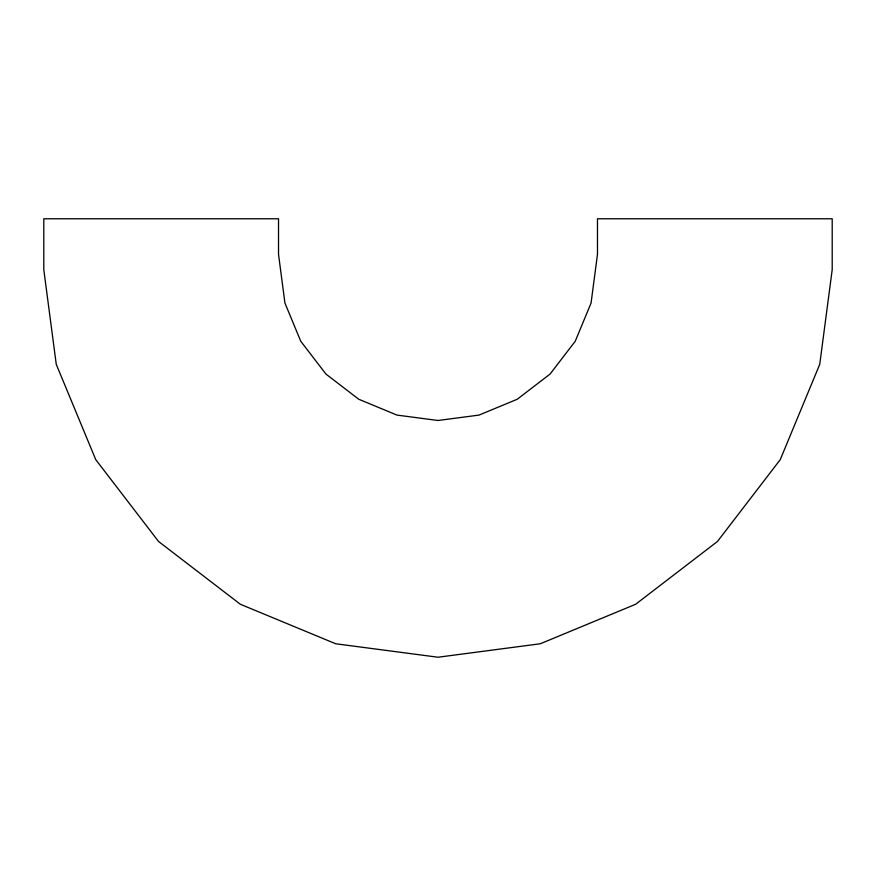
<?xml version="1.0" encoding="UTF-8"?>
<svg xmlns="http://www.w3.org/2000/svg" width="876" height="876" viewBox="0 0 876 876"><rect width="100%" height="100%" fill="white"/><g stroke="black" fill="none" stroke-linecap="round" stroke-linejoin="round"><path stroke-width="1.31" d="M597.476 254.325L591.07 303.041L575.236 341.257L550.051 374.074L517.234 399.259L479.019 415.093L438 420.491L396.981 415.093L358.766 399.259L325.949 374.074L300.764 341.257L284.93 303.041L278.524 254.325L278.524 218.77L43.8 218.77L43.8 269.709L56.25 364.306L95.736 459.626L158.545 541.477L240.396 604.287L335.716 643.772L438 657.23L540.284 643.772L635.604 604.287L717.455 541.477L780.264 459.626L819.75 364.306L832.2 269.709L832.2 218.77L597.476 218.77L597.476 254.325"/></g></svg>
